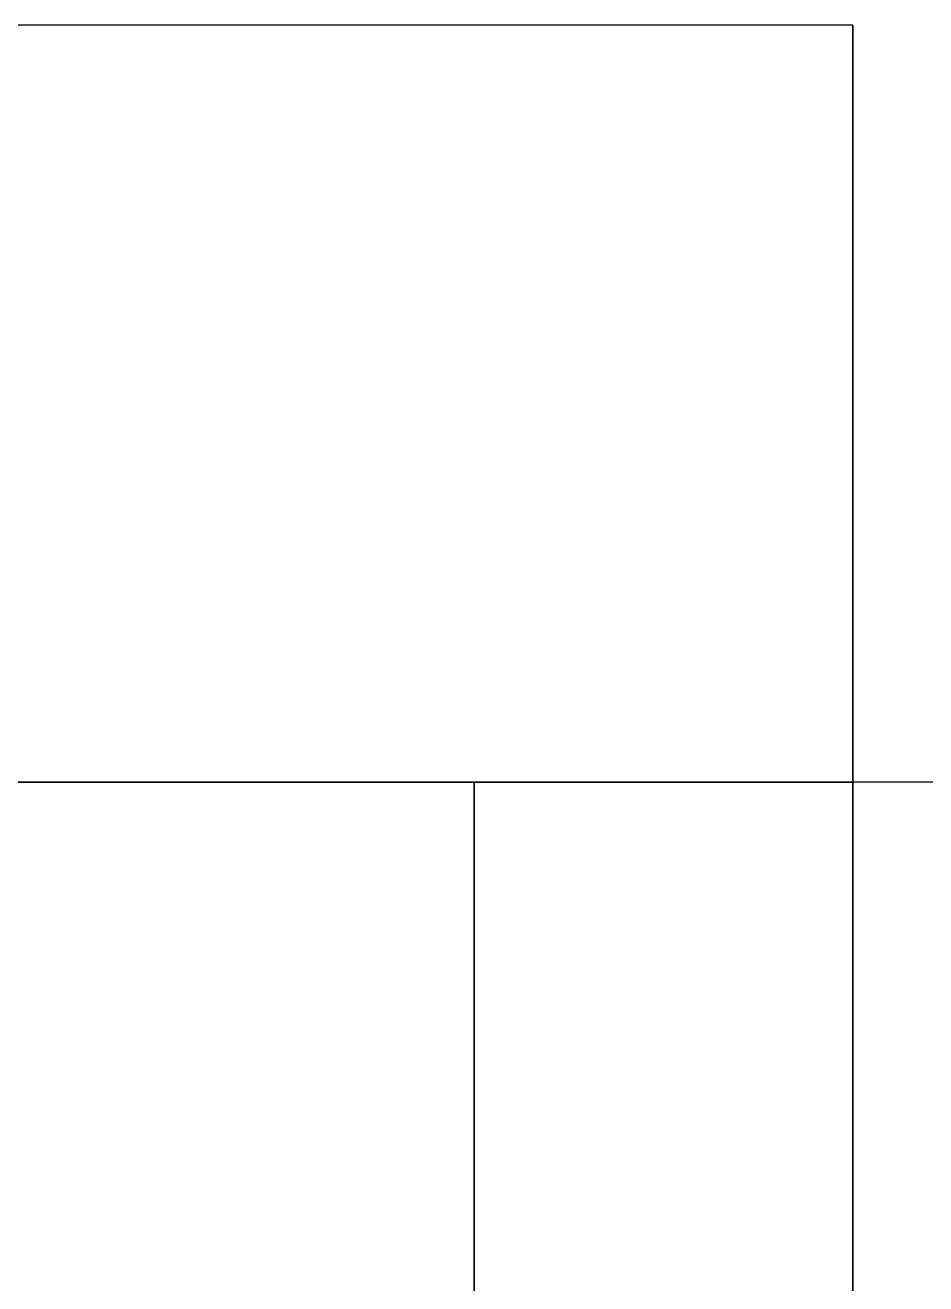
# Model space of a CAD drawing. Header units: millimetres. Extents: x -85 to 1059, y -155 to 155.
# Drawn here: x 995.63 to 1000.39, y 147.35 to 154 of the extents above; entities that cross this region are included whole.
import ezdxf

# ---------------------------------------------------------------- set-up
doc = ezdxf.new("R2010")
doc.units = ezdxf.units.MM
doc.header["$MEASUREMENT"] = 0
doc.layers.add('Default', color=7, linetype='Continuous', true_color=0x000000)

msp = doc.modelspace()

# ---------------------------------------------------------------- linework, layer by layer
at = {"layer": 'Default'}
msp.add_line((1000, 154), (1000, 150), dxfattribs=at)
for points in [[(1000, 154), (500, 154), (0, 154)], [(1000, 150), (500, 150), (0, 150)], [(1000.5, 150.0018, 0.0004), (994.75, 150.0018, 0.0004), (989, 150.0018, 0.0004)]]:
    msp.add_open_spline(points, degree=2, dxfattribs=at)
for points, knots in [([(1000, 0, -154), (1000, -154, -154), (1000, -154), (1000, -154, 154), (1000, 0, 154), (1000, 154, 154), (1000, 154), (1000, 154, -154), (1000, 0, -154)], [0, 0, 0, 241.902634, 241.902634, 483.805269, 483.805269, 725.707903, 725.707903, 967.610537, 967.610537, 967.610537]), ([(1000, 0, -150), (1000, -150, -150), (1000, -150), (1000, -150, 150), (1000, 0, 150), (1000, 150, 150), (1000, 150), (1000, 150, -150), (1000, 0, -150)], [0, 0, 0, 235.619449, 235.619449, 471.238898, 471.238898, 706.858347, 706.858347, 942.477796, 942.477796, 942.477796])]:
    msp.add_rational_spline(points, [1, 0.707106781187, 1, 0.707106781187, 1, 0.707106781187, 1, 0.707106781187, 1], degree=2, knots=knots, dxfattribs=at)
msp.add_open_spline([(998, 0.0018, 150.0005), (998, 82.8446, 150.0005), (998, 150.0018, 82.8432), (998, 150.0018, 0.0004), (998, 150.0018, -82.8427), (998, 82.8446, -150), (998, 0.0018, -150), (998, -82.8411, -150), (998, -149.9983, -82.8427), (998, -149.9983, 0.0004), (998, -149.9983, 82.8432), (998, -82.8411, 150.0005), (998, 0.0018, 150.0005)], degree=3, knots=[-5, -5, -5, -5, -4, -4, -4, -3, -3, -3, -2, -2, -2, -1, -1, -1, -1], dxfattribs=at)

doc.saveas('drawing.dxf')
